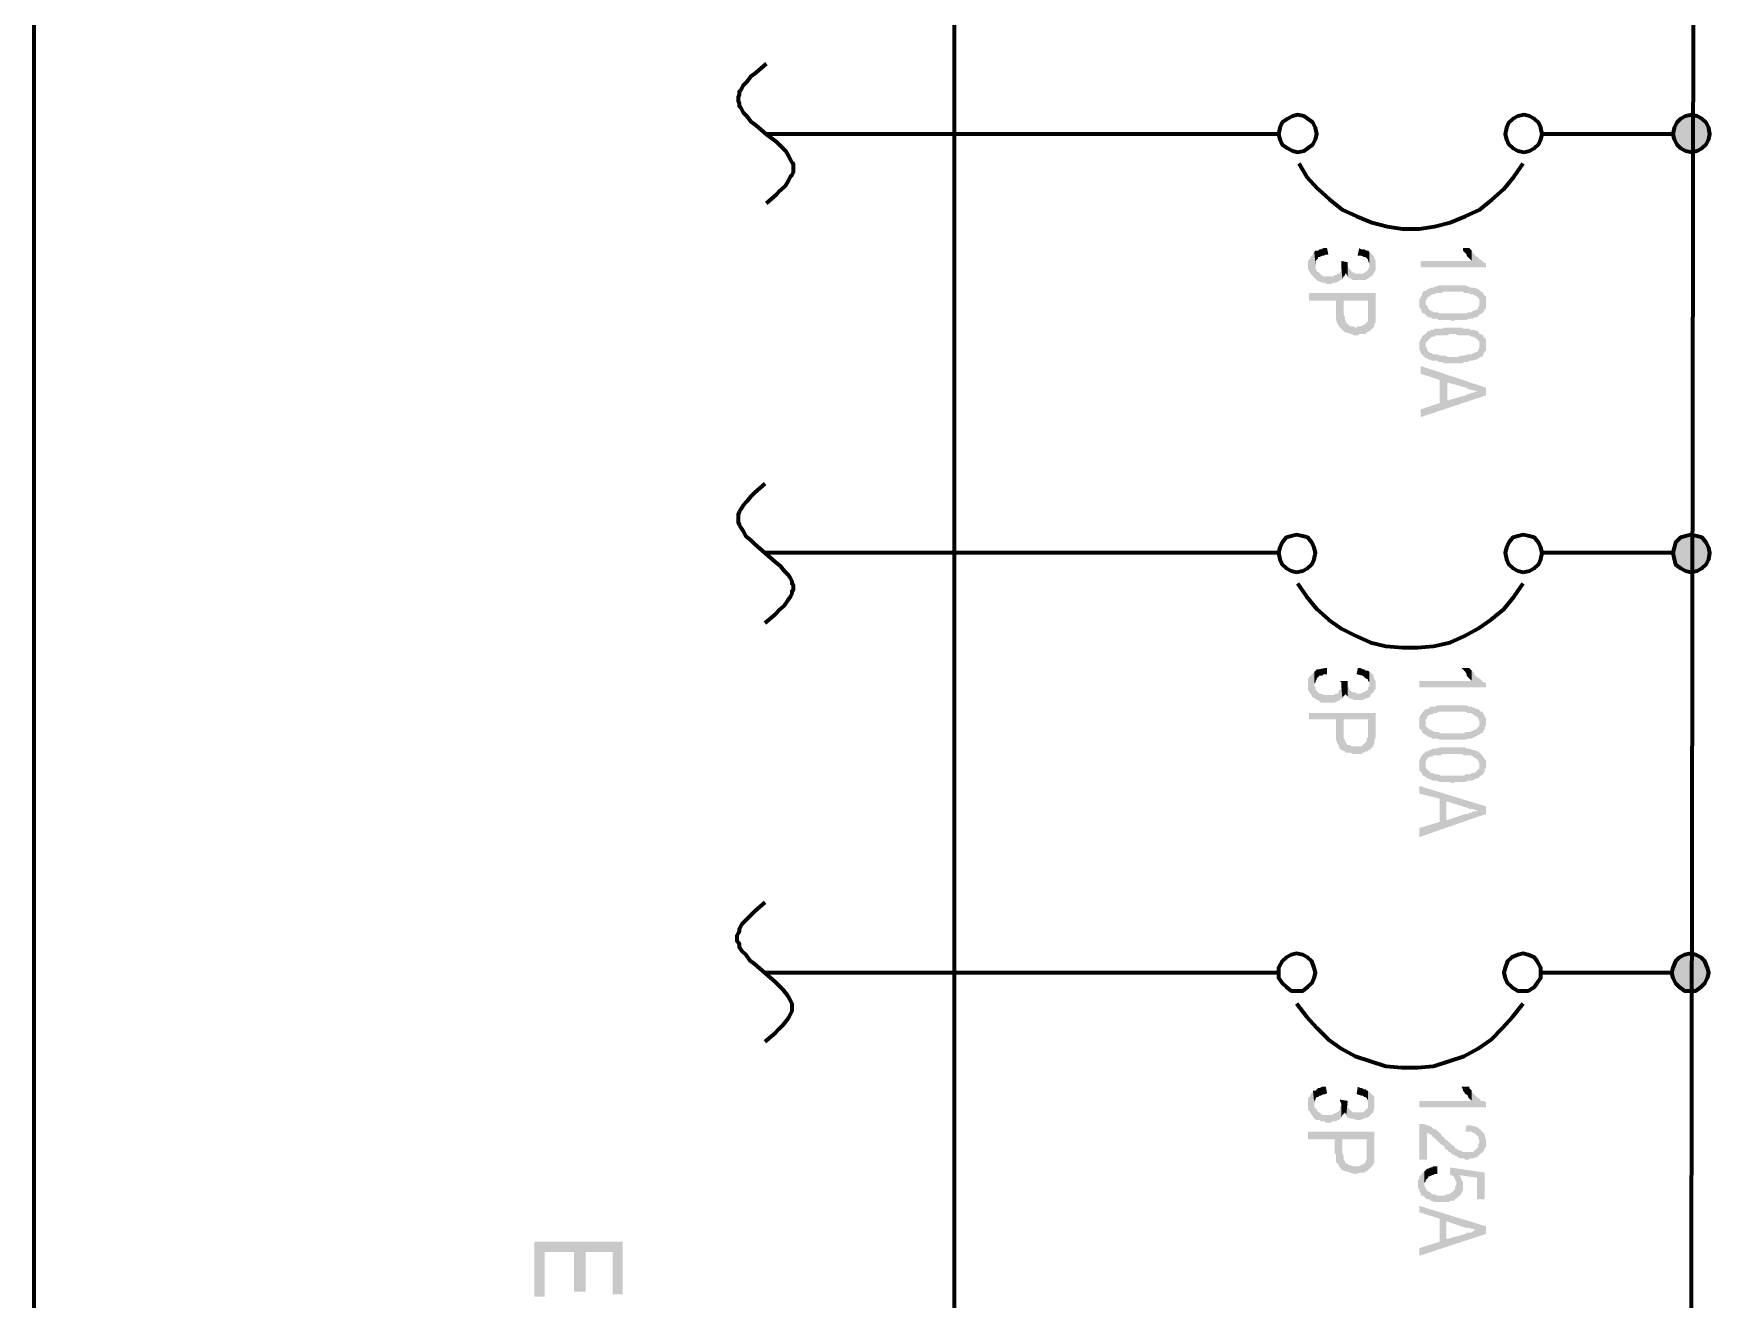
# Model space of a CAD drawing. Header units: inches. Extents: x -186 to 186, y -282 to 282.
# Drawn here: x -87.63 to -38.91, y -117.37 to -80.76 of the extents above; entities that cross this region are included whole.
import ezdxf

# ---------------------------------------------------------------- set-up
doc = ezdxf.new("R2010")
doc.units = ezdxf.units.IN
doc.header["$MEASUREMENT"] = 0
doc.layers.add('H', color=7, linetype='CONTINUOUS', lineweight=100)
doc.layers.add('P', color=250, linetype='CONTINUOUS', lineweight=100)

msp = doc.modelspace()

# ---------------------------------------------------------------- hatches: boundary and pattern name
at = {"layer": 'H', "linetype": 'Continuous'}
for points in [[(-40, -83.222), (-40.111, -83.333), (-40.111, -83.963)], [(-40, -83.222), (-40, -84.074), (-40.111, -83.963)], [(-39.852, -83.148), (-40, -83.222), (-40, -84.074)], [(-39.852, -83.148), (-39.852, -84.148), (-40, -84.074)], [(-39.667, -83.111), (-39.852, -83.148), (-39.852, -84.148)], [(-39.667, -83.111), (-39.667, -84.185), (-39.852, -84.148)], [(-39.519, -83.148), (-39.667, -83.111), (-39.667, -84.185)], [(-39.519, -83.148), (-39.519, -84.148), (-39.667, -84.185)], [(-39.37, -83.222), (-39.519, -83.148), (-39.519, -84.148)], [(-39.37, -83.222), (-39.37, -84.074), (-39.519, -84.148)], [(-39.259, -83.333), (-39.37, -83.222), (-39.37, -84.074)], [(-40.185, -83.481), (-40.185, -83.815), (-40.222, -83.667)], [(-40.111, -83.333), (-40.185, -83.481), (-40.185, -83.815)], [(-40.111, -83.333), (-40.111, -83.963), (-40.185, -83.815)], [(-39.259, -83.333), (-39.259, -83.963), (-39.37, -84.074)], [(-39.185, -83.481), (-39.259, -83.333), (-39.259, -83.963)], [(-39.185, -83.481), (-39.185, -83.815), (-39.259, -83.963)], [(-39.148, -83.667), (-39.185, -83.481), (-39.185, -83.815)], [(-49.778, -87.852), (-49.815, -87.481), (-49.815, -87.519), (-49.815, -87.556), (-49.815, -87.63), (-49.852, -87.667), (-49.889, -87.704), (-49.926, -87.704), (-49.963, -87.741), (-50, -87.741), (-50.037, -87.778), (-50.296, -87.778), (-50.333, -87.778), (-50.37, -87.741), (-50.444, -87.704), (-50.444, -87.667), (-50.481, -87.667), (-50.519, -87.63), (-50.519, -87.593), (-50.556, -87.556), (-50.556, -87.519), (-50.556, -87.444), (-50.593, -87.074), (-50.63, -87.111), (-50.63, -87.148), (-50.667, -87.185), (-50.704, -87.222), (-50.704, -87.259), (-50.741, -87.296), (-50.778, -87.333), (-50.778, -87.556), (-50.741, -87.63), (-50.704, -87.667), (-50.704, -87.704), (-50.63, -87.778), (-50.593, -87.815), (-50.556, -87.852), (-50.481, -87.926), (-50.444, -87.926), (-50.37, -87.963), (-50.333, -87.963), (-50.296, -87.963), (-50.222, -88), (-50.111, -88), (-50.037, -87.963), (-50, -87.963), (-49.963, -87.963), (-49.889, -87.926), (-49.852, -87.889), (-49.815, -87.889)], [(-50.185, -87.148), (-50.222, -86.963), (-50.296, -86.963), (-50.333, -86.963), (-50.407, -87), (-50.444, -87), (-50.481, -87.037), (-50.556, -87.037), (-50.593, -87.074), (-50.556, -87.444), (-50.556, -87.407), (-50.556, -87.333), (-50.519, -87.296), (-50.481, -87.259), (-50.481, -87.222), (-50.444, -87.222), (-50.37, -87.185), (-50.333, -87.185), (-50.259, -87.148)], [(-48.815, -87.444), (-48.815, -87.37), (-48.815, -87.333), (-48.852, -87.259), (-48.852, -87.222), (-48.889, -87.185), (-48.926, -87.148), (-48.963, -87.111), (-49, -87.074), (-49, -87.519), (-49.037, -87.556), (-49.037, -87.593), (-49.074, -87.63), (-49.111, -87.667), (-49.148, -87.667), (-49.185, -87.704), (-49.222, -87.704), (-49.333, -87.704), (-49.407, -87.704), (-49.444, -87.667), (-49.481, -87.667), (-49.519, -87.63), (-49.556, -87.593), (-49.593, -87.556), (-49.63, -87.444), (-49.63, -87.37), (-49.63, -87.778), (-49.593, -87.815), (-49.519, -87.852), (-49.481, -87.889), (-49.407, -87.889), (-49.37, -87.889), (-49.222, -87.889), (-49.185, -87.889), (-49.111, -87.889), (-49.074, -87.852), (-49.037, -87.852), (-49, -87.815), (-48.889, -87.741), (-48.889, -87.704), (-48.852, -87.667), (-48.815, -87.593), (-48.815, -87.556), (-48.815, -87.519)], [(-49, -87.074), (-49.037, -87.037), (-49.074, -87.037), (-49.148, -87), (-49.185, -87), (-49.222, -87), (-49.296, -86.963), (-49.333, -87.148), (-49.333, -87.185), (-49.259, -87.185), (-49.222, -87.185), (-49.148, -87.222), (-49.111, -87.222), (-49.074, -87.259), (-49.037, -87.296), (-49.037, -87.333), (-49, -87.407), (-49, -87.444)], [(-45.63, -87.519), (-45.63, -87.407), (-45.704, -87.37), (-45.741, -87.333), (-45.778, -87.296), (-45.815, -87.296), (-45.852, -87.222), (-45.889, -87.222), (-45.926, -87.185), (-45.963, -87.148), (-46, -87.111), (-46.037, -87.037), (-46.037, -87.333), (-47.519, -87.333), (-47.519, -87.519)], [(-46.037, -87.037), (-46.074, -87), (-46.111, -86.963), (-46.333, -86.963), (-46.296, -86.963), (-46.296, -87.037), (-46.222, -87.111), (-46.185, -87.148), (-46.185, -87.185), (-46.148, -87.222), (-46.111, -87.259), (-46.074, -87.296), (-46.037, -87.333)], [(-49.63, -87.37), (-49.815, -87.333), (-49.815, -87.37), (-49.815, -87.444), (-49.815, -87.481), (-49.778, -87.852), (-49.741, -87.778), (-49.704, -87.741), (-49.704, -87.704), (-49.667, -87.704), (-49.63, -87.778)], [(-45.815, -88.889), (-45.815, -88.519), (-45.815, -88.556), (-45.815, -88.63), (-45.852, -88.667), (-45.852, -88.704), (-45.889, -88.741), (-46, -88.778), (-46.037, -88.815), (-46.111, -88.815), (-46.148, -88.815), (-46.185, -88.852), (-46.259, -88.852), (-46.37, -88.852), (-46.444, -88.852), (-46.741, -88.852), (-46.815, -88.852), (-46.926, -88.852), (-46.963, -88.852), (-47.037, -88.815), (-47.074, -88.815), (-47.111, -88.815), (-47.148, -88.815), (-47.185, -88.778), (-47.222, -88.778), (-47.296, -88.704), (-47.333, -88.63), (-47.37, -88.593), (-47.37, -88.556), (-47.37, -88.185), (-47.444, -88.222), (-47.481, -88.296), (-47.481, -88.333), (-47.519, -88.37), (-47.519, -88.407), (-47.556, -88.444), (-47.556, -88.63), (-47.556, -88.667), (-47.519, -88.704), (-47.481, -88.815), (-47.444, -88.852), (-47.407, -88.852), (-47.37, -88.889), (-47.333, -88.926), (-47.296, -88.963), (-47.222, -88.963), (-47.185, -89), (-47.148, -89), (-47.111, -89), (-47.037, -89), (-47, -89.037), (-46.963, -89.037), (-46.889, -89.037), (-46.852, -89.037), (-46.667, -89.037), (-46.593, -89.074), (-46.556, -89.074), (-46.519, -89.037), (-46.333, -89.037), (-46.259, -89.037), (-46.185, -89.037), (-46.111, -89), (-46.037, -89), (-46, -89), (-45.963, -88.963), (-45.926, -88.963), (-45.889, -88.963), (-45.852, -88.926)], [(-45.63, -88.556), (-45.63, -88.481), (-45.63, -88.444), (-45.63, -88.37), (-45.667, -88.333), (-45.704, -88.296), (-45.704, -88.259), (-45.815, -88.185), (-45.852, -88.148), (-45.963, -88.111), (-46.037, -88.111), (-46.074, -88.111), (-46.111, -88.074), (-46.148, -88.074), (-46.222, -88.037), (-46.296, -88.037), (-46.333, -88.037), (-46.852, -88.037), (-46.889, -88.037), (-46.963, -88.037), (-47.074, -88.074), (-47.111, -88.074), (-47.148, -88.111), (-47.185, -88.111), (-47.222, -88.111), (-47.296, -88.148), (-47.333, -88.148), (-47.333, -88.185), (-47.37, -88.185), (-47.37, -88.556), (-47.37, -88.519), (-47.37, -88.481), (-47.296, -88.37), (-47.259, -88.37), (-47.222, -88.333), (-47.185, -88.296), (-47.148, -88.296), (-47.111, -88.296), (-47.074, -88.259), (-47.037, -88.259), (-46.963, -88.259), (-46.926, -88.259), (-46.852, -88.222), (-46.741, -88.222), (-46.667, -88.222), (-46.519, -88.222), (-46.444, -88.222), (-46.296, -88.222), (-46.259, -88.259), (-46.185, -88.259), (-46.148, -88.259), (-46.111, -88.259), (-46.074, -88.296), (-46.037, -88.296), (-46, -88.296), (-45.963, -88.333), (-45.926, -88.333), (-45.889, -88.37), (-45.852, -88.407), (-45.815, -88.444), (-45.815, -88.481), (-45.815, -88.889), (-45.741, -88.852), (-45.704, -88.815), (-45.667, -88.741), (-45.63, -88.704), (-45.63, -88.667), (-45.63, -88.593)], [(-48.815, -88.852), (-48.815, -88.259), (-50.741, -88.259), (-50.741, -88.481), (-49.963, -88.481), (-49.963, -88.852), (-49.963, -88.926), (-49.963, -89.037), (-49.926, -89.148), (-49.889, -89.185), (-49.889, -89.222), (-49.852, -89.259), (-49.815, -89.296), (-49.778, -89.333), (-49.741, -89.37), (-49.741, -88.481), (-49.037, -88.481), (-49.037, -89.37), (-49, -89.37), (-48.963, -89.333), (-48.926, -89.296), (-48.889, -89.259), (-48.852, -89.222), (-48.852, -89.148), (-48.815, -89.111), (-48.815, -89.037), (-48.815, -89), (-48.815, -88.926)], [(-49.037, -89.37), (-49.037, -88.852), (-49.037, -88.963), (-49.037, -89), (-49.037, -89.074), (-49.074, -89.111), (-49.111, -89.148), (-49.148, -89.185), (-49.185, -89.185), (-49.222, -89.222), (-49.259, -89.222), (-49.333, -89.222), (-49.37, -89.259), (-49.407, -89.259), (-49.481, -89.222), (-49.519, -89.222), (-49.556, -89.222), (-49.63, -89.148), (-49.667, -89.148), (-49.667, -89.111), (-49.704, -89.037), (-49.704, -89), (-49.704, -88.963), (-49.741, -88.889), (-49.741, -88.481), (-49.741, -89.37), (-49.667, -89.407), (-49.63, -89.407), (-49.444, -89.481), (-49.333, -89.481), (-49.296, -89.444), (-49.222, -89.444), (-49.111, -89.444), (-49.074, -89.407)], [(-45.815, -90.111), (-45.815, -89.778), (-45.815, -89.815), (-45.815, -89.852), (-45.852, -89.889), (-45.852, -89.926), (-45.889, -89.963), (-46, -90), (-46.037, -90.037), (-46.111, -90.037), (-46.148, -90.037), (-46.259, -90.074), (-46.37, -90.074), (-46.444, -90.111), (-46.741, -90.111), (-46.815, -90.074), (-46.926, -90.074), (-47.037, -90.037), (-47.074, -90.037), (-47.111, -90.037), (-47.148, -90.037), (-47.185, -90), (-47.222, -90), (-47.296, -89.963), (-47.333, -89.889), (-47.333, -89.852), (-47.37, -89.815), (-47.37, -89.778), (-47.37, -89.444), (-47.444, -89.481), (-47.481, -89.519), (-47.481, -89.556), (-47.519, -89.593), (-47.519, -89.63), (-47.556, -89.667), (-47.556, -89.852), (-47.556, -89.889), (-47.519, -89.963), (-47.519, -90), (-47.481, -90.037), (-47.444, -90.074), (-47.407, -90.111), (-47.37, -90.148), (-47.333, -90.148), (-47.296, -90.185), (-47.222, -90.185), (-47.185, -90.222), (-47.148, -90.222), (-47.111, -90.222), (-47.037, -90.222), (-47, -90.259), (-46.963, -90.259), (-46.889, -90.259), (-46.852, -90.296), (-46.667, -90.296), (-46.593, -90.296), (-46.556, -90.296), (-46.519, -90.296), (-46.333, -90.296), (-46.259, -90.259), (-46.185, -90.259), (-46.148, -90.259), (-46.111, -90.222), (-46.037, -90.222), (-46, -90.222), (-45.963, -90.185), (-45.926, -90.185), (-45.889, -90.185), (-45.852, -90.148), (-45.815, -90.148)], [(-45.63, -89.778), (-45.63, -89.704), (-45.63, -89.667), (-45.63, -89.593), (-45.667, -89.556), (-45.704, -89.519), (-45.704, -89.481), (-45.815, -89.444), (-45.852, -89.37), (-45.963, -89.333), (-46.037, -89.333), (-46.074, -89.333), (-46.111, -89.296), (-46.148, -89.296), (-46.222, -89.296), (-46.296, -89.296), (-46.333, -89.259), (-46.852, -89.259), (-46.889, -89.296), (-46.963, -89.296), (-47, -89.296), (-47.074, -89.296), (-47.111, -89.296), (-47.148, -89.333), (-47.185, -89.333), (-47.222, -89.333), (-47.296, -89.37), (-47.333, -89.37), (-47.333, -89.407), (-47.37, -89.444), (-47.37, -89.778), (-47.37, -89.741), (-47.37, -89.704), (-47.333, -89.667), (-47.296, -89.63), (-47.259, -89.593), (-47.222, -89.556), (-47.185, -89.519), (-47.148, -89.519), (-47.111, -89.519), (-47.074, -89.481), (-47.037, -89.481), (-46.963, -89.481), (-46.926, -89.481), (-46.852, -89.481), (-46.741, -89.481), (-46.667, -89.444), (-46.519, -89.444), (-46.444, -89.481), (-46.296, -89.481), (-46.259, -89.481), (-46.185, -89.481), (-46.148, -89.481), (-46.111, -89.481), (-46.074, -89.519), (-46.037, -89.519), (-46, -89.519), (-45.963, -89.556), (-45.926, -89.556), (-45.889, -89.593), (-45.852, -89.63), (-45.815, -89.667), (-45.815, -89.704), (-45.815, -90.111), (-45.741, -90.111), (-45.704, -90.037), (-45.667, -89.963), (-45.63, -89.926), (-45.63, -89.889), (-45.63, -89.815)], [(-45.63, -91.222), (-45.63, -91), (-47.519, -90.37), (-47.519, -90.593), (-46.963, -90.778), (-46.963, -91.444), (-46.741, -90.852), (-46.185, -91), (-46.148, -91.037), (-45.852, -91.111), (-45.815, -91.111)], [(-45.63, -91.222), (-45.815, -91.111), (-45.852, -91.111), (-45.889, -91.111), (-45.926, -91.111), (-46, -91.148), (-46.037, -91.148), (-46.111, -91.185), (-46.148, -91.185), (-46.222, -91.222), (-46.741, -91.37), (-46.741, -90.852), (-46.963, -91.444), (-47.519, -91.63), (-47.519, -91.852)], [(-40.148, -95.481), (-40.185, -95.63), (-40.185, -95.963)], [(-40.148, -95.481), (-40.148, -96.111), (-40.185, -95.963)], [(-40, -95.333), (-40.148, -95.481), (-40.148, -96.111)], [(-40, -95.333), (-40, -96.222), (-40.148, -96.111)], [(-39.852, -95.296), (-40, -95.333), (-40, -96.222)], [(-39.852, -95.296), (-39.852, -96.296), (-40, -96.222)], [(-39.704, -95.259), (-39.852, -95.296), (-39.852, -96.296)], [(-39.704, -95.259), (-39.704, -96.333), (-39.852, -96.296)], [(-39.519, -95.296), (-39.704, -95.259), (-39.704, -96.333)], [(-39.519, -95.296), (-39.519, -96.296), (-39.704, -96.333)], [(-39.37, -95.333), (-39.519, -95.296), (-39.519, -96.296)], [(-39.37, -95.333), (-39.37, -96.222), (-39.519, -96.296)], [(-39.259, -95.481), (-39.37, -95.333), (-39.37, -96.222)], [(-39.259, -95.481), (-39.259, -96.111), (-39.37, -96.222)], [(-39.185, -95.63), (-39.259, -95.481), (-39.259, -96.111)], [(-40.185, -95.63), (-40.185, -95.963), (-40.222, -95.778)], [(-39.185, -95.63), (-39.185, -95.963), (-39.259, -96.111)], [(-39.148, -95.778), (-39.185, -95.63), (-39.185, -95.963)], [(-49.778, -100), (-49.815, -99.593), (-49.815, -99.63), (-49.815, -99.704), (-49.852, -99.741), (-49.889, -99.778), (-49.889, -99.815), (-49.926, -99.852), (-49.963, -99.852), (-50.037, -99.889), (-50.074, -99.889), (-50.296, -99.889), (-50.333, -99.889), (-50.37, -99.852), (-50.444, -99.852), (-50.481, -99.815), (-50.519, -99.778), (-50.556, -99.741), (-50.556, -99.667), (-50.593, -99.63), (-50.593, -99.593), (-50.593, -99.222), (-50.63, -99.259), (-50.667, -99.296), (-50.741, -99.37), (-50.778, -99.444), (-50.778, -99.481), (-50.778, -99.704), (-50.778, -99.741), (-50.741, -99.778), (-50.704, -99.852), (-50.667, -99.889), (-50.667, -99.926), (-50.63, -99.963), (-50.556, -100), (-50.519, -100.037), (-50.481, -100.037), (-50.444, -100.074), (-50.407, -100.111), (-50.333, -100.111), (-50.296, -100.111), (-50.222, -100.111), (-50.111, -100.111), (-50, -100.111), (-49.926, -100.074), (-49.852, -100.037), (-49.815, -100)], [(-50.222, -99.296), (-50.222, -99.111), (-50.296, -99.111), (-50.481, -99.148), (-50.519, -99.148), (-50.556, -99.185), (-50.593, -99.222), (-50.593, -99.593), (-50.593, -99.556), (-50.556, -99.519), (-50.556, -99.481), (-50.519, -99.444), (-50.519, -99.407), (-50.481, -99.37), (-50.444, -99.333), (-50.37, -99.333), (-50.333, -99.296), (-50.296, -99.296)], [(-48.815, -99.593), (-48.815, -99.481), (-48.852, -99.444), (-48.852, -99.407), (-48.889, -99.37), (-48.889, -99.296), (-48.963, -99.259), (-48.963, -99.222), (-49, -99.222), (-49, -99.63), (-49.037, -99.667), (-49.037, -99.741), (-49.111, -99.778), (-49.148, -99.815), (-49.185, -99.815), (-49.259, -99.852), (-49.37, -99.852), (-49.407, -99.815), (-49.481, -99.815), (-49.519, -99.778), (-49.556, -99.778), (-49.593, -99.667), (-49.63, -99.63), (-49.63, -99.556), (-49.63, -99.519), (-49.63, -99.926), (-49.593, -99.963), (-49.556, -100), (-49.519, -100), (-49.481, -100), (-49.444, -100.037), (-49.37, -100.037), (-49.222, -100.037), (-49.185, -100.037), (-49.148, -100), (-49.111, -100), (-49.037, -99.963), (-49, -99.963), (-48.963, -99.889), (-48.926, -99.852), (-48.889, -99.815), (-48.852, -99.778), (-48.852, -99.741), (-48.815, -99.704), (-48.815, -99.63)], [(-49, -99.222), (-49.037, -99.185), (-49.111, -99.185), (-49.148, -99.148), (-49.185, -99.148), (-49.259, -99.111), (-49.333, -99.111), (-49.37, -99.296), (-49.333, -99.296), (-49.185, -99.333), (-49.148, -99.37), (-49.111, -99.407), (-49.037, -99.444), (-49.037, -99.481), (-49, -99.519), (-49, -99.593)], [(-45.63, -99.667), (-45.63, -99.556), (-45.667, -99.519), (-45.704, -99.519), (-45.741, -99.481), (-45.778, -99.444), (-45.815, -99.407), (-45.889, -99.37), (-45.963, -99.296), (-45.963, -99.259), (-46, -99.222), (-46.037, -99.185), (-46.037, -99.481), (-47.556, -99.481), (-47.556, -99.667)], [(-46.037, -99.185), (-46.074, -99.148), (-46.111, -99.111), (-46.333, -99.111), (-46.296, -99.148), (-46.259, -99.185), (-46.222, -99.222), (-46.185, -99.296), (-46.185, -99.333), (-46.148, -99.37), (-46.111, -99.407), (-46.074, -99.444), (-46.037, -99.481)], [(-49.63, -99.481), (-49.852, -99.481), (-49.815, -99.519), (-49.815, -99.556), (-49.815, -99.593), (-49.778, -100), (-49.778, -99.963), (-49.741, -99.926), (-49.704, -99.889), (-49.704, -99.815), (-49.704, -99.852), (-49.667, -99.889), (-49.63, -99.926), (-49.63, -99.519)], [(-45.815, -101.037), (-45.815, -100.667), (-45.815, -100.704), (-45.815, -100.778), (-45.852, -100.815), (-45.889, -100.852), (-45.926, -100.889), (-45.963, -100.889), (-46, -100.926), (-46.037, -100.926), (-46.074, -100.963), (-46.111, -100.963), (-46.148, -100.963), (-46.222, -100.963), (-46.259, -101), (-46.37, -101), (-46.444, -101), (-46.741, -101), (-46.815, -101), (-46.926, -101), (-47, -100.963), (-47.037, -100.963), (-47.074, -100.963), (-47.111, -100.963), (-47.148, -100.926), (-47.185, -100.926), (-47.222, -100.889), (-47.259, -100.889), (-47.296, -100.852), (-47.333, -100.815), (-47.37, -100.778), (-47.37, -100.741), (-47.37, -100.667), (-47.407, -100.333), (-47.444, -100.37), (-47.481, -100.407), (-47.519, -100.481), (-47.556, -100.519), (-47.556, -100.593), (-47.556, -100.778), (-47.556, -100.815), (-47.556, -100.852), (-47.519, -100.889), (-47.481, -100.926), (-47.481, -100.963), (-47.444, -101), (-47.37, -101.037), (-47.333, -101.074), (-47.259, -101.111), (-47.222, -101.111), (-47.185, -101.148), (-47.111, -101.148), (-47.074, -101.148), (-47.037, -101.148), (-46.963, -101.185), (-46.889, -101.185), (-46.852, -101.185), (-46.667, -101.185), (-46.593, -101.185), (-46.519, -101.185), (-46.333, -101.185), (-46.259, -101.185), (-46.222, -101.185), (-46.148, -101.148), (-46.111, -101.148), (-46.037, -101.148), (-45.889, -101.074), (-45.852, -101.037)], [(-45.63, -100.667), (-45.63, -100.593), (-45.63, -100.556), (-45.667, -100.519), (-45.667, -100.481), (-45.741, -100.37), (-45.778, -100.37), (-45.815, -100.333), (-45.852, -100.296), (-45.889, -100.296), (-45.963, -100.259), (-46, -100.259), (-46.037, -100.222), (-46.074, -100.222), (-46.148, -100.222), (-46.185, -100.185), (-46.222, -100.185), (-46.296, -100.185), (-46.333, -100.185), (-46.852, -100.185), (-46.926, -100.185), (-46.963, -100.185), (-47.037, -100.185), (-47.074, -100.222), (-47.148, -100.222), (-47.185, -100.222), (-47.222, -100.222), (-47.259, -100.259), (-47.296, -100.296), (-47.333, -100.296), (-47.37, -100.296), (-47.407, -100.333), (-47.37, -100.667), (-47.37, -100.593), (-47.333, -100.556), (-47.333, -100.519), (-47.296, -100.481), (-47.222, -100.444), (-47.185, -100.444), (-47.148, -100.444), (-47.148, -100.407), (-47.074, -100.407), (-47.037, -100.407), (-47, -100.37), (-46.926, -100.37), (-46.889, -100.37), (-46.741, -100.37), (-46.667, -100.37), (-46.519, -100.37), (-46.444, -100.37), (-46.333, -100.37), (-46.259, -100.37), (-46.222, -100.37), (-46.148, -100.407), (-46.111, -100.407), (-46.074, -100.407), (-46, -100.444), (-45.963, -100.481), (-45.889, -100.519), (-45.852, -100.556), (-45.852, -100.593), (-45.815, -100.63), (-45.815, -101.037), (-45.778, -101), (-45.704, -100.963), (-45.704, -100.926), (-45.667, -100.889), (-45.667, -100.815), (-45.63, -100.778), (-45.63, -100.741)], [(-48.815, -101), (-48.815, -100.407), (-50.741, -100.407), (-50.741, -100.593), (-49.963, -100.593), (-49.963, -101), (-49.963, -101.037), (-49.963, -101.185), (-49.926, -101.296), (-49.889, -101.333), (-49.889, -101.37), (-49.852, -101.444), (-49.815, -101.481), (-49.778, -101.481), (-49.741, -101.519), (-49.741, -100.593), (-49.037, -100.593), (-49.037, -101.519), (-49.037, -101.481), (-49, -101.481), (-48.889, -101.37), (-48.889, -101.333), (-48.852, -101.296), (-48.852, -101.259), (-48.852, -101.222), (-48.852, -101.185), (-48.815, -101.111), (-48.815, -101.037)], [(-49.037, -101.519), (-49.037, -101), (-49.037, -101.111), (-49.074, -101.148), (-49.074, -101.185), (-49.074, -101.222), (-49.111, -101.259), (-49.148, -101.296), (-49.185, -101.333), (-49.222, -101.37), (-49.296, -101.37), (-49.333, -101.37), (-49.37, -101.37), (-49.407, -101.37), (-49.481, -101.37), (-49.519, -101.37), (-49.556, -101.333), (-49.63, -101.333), (-49.667, -101.296), (-49.667, -101.259), (-49.704, -101.222), (-49.704, -101.185), (-49.741, -101.148), (-49.741, -101.074), (-49.741, -101), (-49.741, -100.593), (-49.741, -101.519), (-49.704, -101.519), (-49.667, -101.556), (-49.593, -101.556), (-49.556, -101.556), (-49.481, -101.593), (-49.444, -101.593), (-49.333, -101.593), (-49.296, -101.593), (-49.222, -101.593), (-49.185, -101.556), (-49.148, -101.556), (-49.111, -101.519)], [(-45.815, -102.259), (-45.815, -101.889), (-45.815, -101.926), (-45.815, -102), (-45.852, -102.037), (-45.889, -102.074), (-45.926, -102.111), (-45.963, -102.148), (-46, -102.148), (-46.037, -102.148), (-46.074, -102.185), (-46.111, -102.185), (-46.148, -102.185), (-46.222, -102.185), (-46.259, -102.222), (-46.37, -102.222), (-46.444, -102.222), (-46.741, -102.222), (-46.815, -102.222), (-46.926, -102.222), (-47, -102.185), (-47.037, -102.185), (-47.074, -102.185), (-47.111, -102.185), (-47.148, -102.148), (-47.185, -102.148), (-47.222, -102.148), (-47.259, -102.111), (-47.296, -102.074), (-47.37, -102), (-47.37, -101.963), (-47.37, -101.889), (-47.407, -101.556), (-47.444, -101.593), (-47.481, -101.63), (-47.519, -101.704), (-47.556, -101.778), (-47.556, -101.815), (-47.556, -102), (-47.556, -102.037), (-47.556, -102.074), (-47.519, -102.111), (-47.481, -102.148), (-47.481, -102.185), (-47.444, -102.222), (-47.37, -102.259), (-47.333, -102.296), (-47.296, -102.296), (-47.259, -102.333), (-47.222, -102.333), (-47.185, -102.37), (-47.111, -102.37), (-47.074, -102.37), (-47.037, -102.37), (-46.963, -102.407), (-46.889, -102.407), (-46.852, -102.407), (-46.667, -102.407), (-46.593, -102.444), (-46.519, -102.407), (-46.333, -102.407), (-46.259, -102.407), (-46.222, -102.407), (-46.148, -102.37), (-46.037, -102.37), (-45.889, -102.296), (-45.852, -102.296)], [(-45.63, -101.889), (-45.63, -101.815), (-45.63, -101.778), (-45.667, -101.741), (-45.741, -101.63), (-45.778, -101.593), (-45.815, -101.556), (-45.852, -101.519), (-45.889, -101.519), (-45.963, -101.481), (-46, -101.481), (-46.037, -101.481), (-46.074, -101.444), (-46.148, -101.444), (-46.185, -101.444), (-46.222, -101.407), (-46.296, -101.407), (-46.333, -101.407), (-46.852, -101.407), (-46.926, -101.407), (-46.963, -101.407), (-47.074, -101.444), (-47.148, -101.444), (-47.185, -101.444), (-47.222, -101.481), (-47.259, -101.481), (-47.296, -101.519), (-47.333, -101.519), (-47.37, -101.519), (-47.407, -101.556), (-47.37, -101.889), (-47.37, -101.815), (-47.333, -101.741), (-47.296, -101.704), (-47.222, -101.667), (-47.185, -101.667), (-47.148, -101.667), (-47.148, -101.63), (-47.074, -101.63), (-47.037, -101.63), (-47, -101.63), (-46.926, -101.63), (-46.889, -101.593), (-46.741, -101.593), (-46.667, -101.593), (-46.519, -101.593), (-46.444, -101.593), (-46.333, -101.593), (-46.259, -101.63), (-46.222, -101.63), (-46.148, -101.63), (-46.111, -101.63), (-46.074, -101.63), (-46, -101.667), (-45.963, -101.704), (-45.889, -101.741), (-45.852, -101.778), (-45.852, -101.815), (-45.815, -101.852), (-45.815, -102.259), (-45.778, -102.222), (-45.704, -102.185), (-45.704, -102.148), (-45.667, -102.111), (-45.667, -102.037), (-45.63, -102), (-45.63, -101.963)], [(-45.63, -103.333), (-45.63, -103.111), (-47.556, -102.519), (-47.556, -102.741), (-46.963, -102.889), (-46.963, -103.556), (-46.778, -102.963), (-46.185, -103.148), (-46.148, -103.148), (-46.111, -103.185), (-46.037, -103.185), (-46, -103.185), (-45.926, -103.222), (-45.889, -103.222), (-45.815, -103.222)], [(-45.63, -103.333), (-45.815, -103.222), (-45.852, -103.222), (-45.889, -103.259), (-45.963, -103.259), (-46, -103.259), (-46.037, -103.296), (-46.111, -103.296), (-46.148, -103.333), (-46.222, -103.333), (-46.778, -103.519), (-46.778, -102.963), (-46.963, -103.556), (-47.556, -103.741), (-47.556, -104)], [(-40.148, -107.593), (-40.222, -107.778), (-40.222, -108.074)], [(-40.148, -107.593), (-40.148, -108.222), (-40.222, -108.074)], [(-40.037, -107.481), (-40.148, -107.593), (-40.148, -108.222)], [(-40.037, -107.481), (-40.037, -108.333), (-40.148, -108.222)], [(-39.889, -107.407), (-40.037, -107.481), (-40.037, -108.333)], [(-39.889, -107.407), (-39.889, -108.444), (-40.037, -108.333)], [(-39.704, -107.37), (-39.889, -107.407), (-39.889, -108.444)], [(-39.704, -107.37), (-39.704, -108.444), (-39.889, -108.444)], [(-39.556, -107.407), (-39.704, -107.37), (-39.704, -108.444)], [(-39.556, -107.407), (-39.556, -108.444), (-39.704, -108.444)], [(-39.407, -107.481), (-39.556, -107.407), (-39.556, -108.444)], [(-39.407, -107.481), (-39.407, -108.333), (-39.556, -108.444)], [(-39.296, -107.593), (-39.407, -107.481), (-39.407, -108.333)], [(-39.296, -107.593), (-39.296, -108.222), (-39.407, -108.333)], [(-39.222, -107.778), (-39.296, -107.593), (-39.296, -108.222)], [(-40.222, -107.778), (-40.222, -108.074), (-40.259, -107.926)], [(-39.222, -107.778), (-39.222, -108.074), (-39.296, -108.222)], [(-39.185, -107.926), (-39.222, -107.778), (-39.222, -108.074)], [(-49.815, -112.111), (-49.815, -111.741), (-49.815, -111.778), (-49.852, -111.815), (-49.852, -111.889), (-49.889, -111.926), (-49.926, -111.963), (-49.963, -111.963), (-50, -112), (-50.037, -112), (-50.074, -112.037), (-50.296, -112.037), (-50.37, -112.037), (-50.407, -112), (-50.444, -111.963), (-50.481, -111.963), (-50.519, -111.889), (-50.556, -111.852), (-50.593, -111.815), (-50.593, -111.778), (-50.593, -111.704), (-50.63, -111.333), (-50.63, -111.37), (-50.704, -111.444), (-50.704, -111.481), (-50.741, -111.519), (-50.778, -111.556), (-50.778, -111.63), (-50.778, -111.815), (-50.778, -111.889), (-50.741, -111.926), (-50.704, -111.963), (-50.667, -112.037), (-50.593, -112.148), (-50.519, -112.185), (-50.444, -112.185), (-50.407, -112.222), (-50.37, -112.222), (-50.296, -112.222), (-50.259, -112.259), (-50.111, -112.259), (-50.074, -112.222), (-50, -112.222), (-49.963, -112.222), (-49.926, -112.185), (-49.889, -112.185), (-49.852, -112.148)], [(-50.222, -111.407), (-50.259, -111.222), (-50.333, -111.222), (-50.37, -111.222), (-50.444, -111.259), (-50.481, -111.259), (-50.519, -111.296), (-50.556, -111.333), (-50.63, -111.333), (-50.593, -111.704), (-50.593, -111.667), (-50.593, -111.63), (-50.556, -111.593), (-50.556, -111.556), (-50.519, -111.519), (-50.481, -111.519), (-50.444, -111.481), (-50.407, -111.481), (-50.333, -111.444), (-50.296, -111.444)], [(-48.852, -111.704), (-48.852, -111.63), (-48.852, -111.593), (-48.852, -111.519), (-48.889, -111.481), (-48.926, -111.444), (-49, -111.37), (-49.037, -111.333), (-49.037, -111.778), (-49.037, -111.815), (-49.074, -111.852), (-49.111, -111.889), (-49.148, -111.926), (-49.185, -111.963), (-49.222, -111.963), (-49.259, -111.963), (-49.37, -111.963), (-49.444, -111.963), (-49.481, -111.963), (-49.556, -111.889), (-49.593, -111.852), (-49.63, -111.815), (-49.63, -111.778), (-49.63, -111.704), (-49.63, -111.667), (-49.667, -112.037), (-49.63, -112.111), (-49.519, -112.148), (-49.481, -112.148), (-49.444, -112.148), (-49.37, -112.185), (-49.259, -112.185), (-49.185, -112.148), (-49.148, -112.148), (-49.111, -112.111), (-49.037, -112.111), (-49, -112.074), (-48.926, -112), (-48.889, -111.963), (-48.889, -111.926), (-48.852, -111.852), (-48.852, -111.815), (-48.852, -111.778)], [(-49.037, -111.333), (-49.074, -111.333), (-49.111, -111.296), (-49.148, -111.296), (-49.222, -111.259), (-49.259, -111.259), (-49.333, -111.222), (-49.37, -111.444), (-49.333, -111.444), (-49.222, -111.481), (-49.185, -111.481), (-49.148, -111.519), (-49.111, -111.519), (-49.074, -111.556), (-49.037, -111.63), (-49.037, -111.667), (-49.037, -111.704)], [(-45.63, -111.815), (-45.63, -111.667), (-45.704, -111.63), (-45.778, -111.63), (-45.815, -111.556), (-45.852, -111.556), (-45.889, -111.519), (-45.926, -111.481), (-45.963, -111.444), (-46, -111.407), (-46.037, -111.37), (-46.037, -111.333), (-46.037, -111.63), (-47.556, -111.63), (-47.556, -111.815)], [(-46.037, -111.333), (-46.111, -111.259), (-46.111, -111.222), (-46.333, -111.222), (-46.296, -111.296), (-46.296, -111.333), (-46.259, -111.37), (-46.222, -111.444), (-46.185, -111.444), (-46.148, -111.481), (-46.148, -111.519), (-46.037, -111.63)], [(-49.63, -111.63), (-49.852, -111.593), (-49.852, -111.63), (-49.815, -111.704), (-49.815, -111.741), (-49.815, -112.111), (-49.778, -112.037), (-49.741, -112), (-49.704, -111.963), (-49.667, -112.037), (-49.63, -111.667)], [(-48.852, -113.111), (-48.852, -112.519), (-50.778, -112.519), (-50.778, -112.741), (-50, -112.741), (-50, -113.148), (-49.963, -113.185), (-49.963, -113.296), (-49.963, -113.407), (-49.926, -113.444), (-49.889, -113.481), (-49.889, -113.519), (-49.852, -113.556), (-49.815, -113.593), (-49.815, -113.63), (-49.778, -113.63), (-49.778, -112.741), (-49.074, -112.741), (-49.074, -113.667), (-49.037, -113.63), (-49, -113.593), (-48.963, -113.556), (-48.926, -113.519), (-48.889, -113.481), (-48.889, -113.444), (-48.852, -113.407), (-48.852, -113.37), (-48.852, -113.296), (-48.852, -113.259), (-48.852, -113.185)], [(-45.815, -113.185), (-45.815, -112.815), (-45.815, -112.852), (-45.852, -112.889), (-45.852, -112.963), (-45.889, -113), (-45.926, -113.037), (-46, -113.111), (-46.111, -113.111), (-46.185, -113.111), (-46.222, -113.111), (-46.296, -113.111), (-46.333, -113.074), (-46.37, -113.074), (-46.444, -113.037), (-46.481, -113), (-46.519, -113), (-46.519, -112.963), (-46.63, -112.889), (-46.667, -112.852), (-46.704, -112.815), (-46.741, -112.778), (-46.815, -112.741), (-46.852, -112.667), (-46.889, -112.667), (-46.926, -112.593), (-46.963, -112.556), (-47, -112.519), (-47.037, -112.481), (-47.111, -112.444), (-47.148, -112.444), (-47.185, -112.407), (-47.222, -112.37), (-47.259, -112.37), (-47.296, -112.333), (-47.37, -112.333), (-47.407, -112.296), (-47.481, -112.296), (-47.556, -112.296), (-47.556, -113.333), (-47.333, -113.333), (-47.333, -112.556), (-47.259, -112.593), (-47.185, -112.63), (-47.185, -112.667), (-47.148, -112.667), (-47.111, -112.704), (-46.963, -112.852), (-46.926, -112.889), (-46.852, -112.926), (-46.815, -113), (-46.778, -113.037), (-46.741, -113.037), (-46.704, -113.111), (-46.667, -113.111), (-46.63, -113.148), (-46.593, -113.185), (-46.556, -113.185), (-46.519, -113.222), (-46.481, -113.222), (-46.444, -113.259), (-46.37, -113.296), (-46.333, -113.296), (-46.259, -113.296), (-46.222, -113.333), (-46.148, -113.333), (-46.074, -113.296), (-46.037, -113.296), (-46, -113.296), (-45.926, -113.259), (-45.889, -113.259), (-45.852, -113.222)], [(-45.63, -112.815), (-45.63, -112.741), (-45.667, -112.63), (-45.667, -112.593), (-45.704, -112.556), (-45.741, -112.519), (-45.778, -112.481), (-45.815, -112.444), (-45.852, -112.407), (-45.926, -112.37), (-45.963, -112.37), (-46.074, -112.333), (-46.111, -112.333), (-46.185, -112.333), (-46.222, -112.519), (-46.111, -112.519), (-46.037, -112.519), (-46, -112.556), (-45.963, -112.556), (-45.926, -112.593), (-45.889, -112.63), (-45.852, -112.667), (-45.852, -112.704), (-45.815, -112.778), (-45.815, -112.815), (-45.815, -113.185), (-45.778, -113.148), (-45.704, -113.111), (-45.704, -113.074), (-45.667, -113.037), (-45.667, -113), (-45.63, -112.963), (-45.63, -112.889)], [(-49.074, -113.667), (-49.074, -113.148), (-49.074, -113.222), (-49.074, -113.296), (-49.074, -113.333), (-49.111, -113.37), (-49.111, -113.407), (-49.148, -113.444), (-49.222, -113.481), (-49.296, -113.519), (-49.333, -113.519), (-49.407, -113.519), (-49.444, -113.519), (-49.481, -113.519), (-49.556, -113.481), (-49.593, -113.481), (-49.63, -113.444), (-49.667, -113.444), (-49.704, -113.407), (-49.704, -113.37), (-49.741, -113.333), (-49.741, -113.259), (-49.741, -113.222), (-49.778, -113.148), (-49.778, -112.741), (-49.778, -113.63), (-49.704, -113.667), (-49.667, -113.667), (-49.444, -113.741), (-49.37, -113.741), (-49.296, -113.704), (-49.259, -113.704), (-49.148, -113.704), (-49.111, -113.667)], [(-47.037, -113.741), (-47.037, -113.519), (-47.148, -113.519), (-47.185, -113.556), (-47.222, -113.556), (-47.296, -113.593), (-47.333, -113.593), (-47.37, -113.63), (-47.407, -113.667), (-47.407, -114.037), (-47.407, -114), (-47.37, -113.963), (-47.37, -113.926), (-47.333, -113.889), (-47.296, -113.852), (-47.296, -113.815), (-47.259, -113.815), (-47.185, -113.778), (-47.148, -113.778), (-47.111, -113.741)], [(-46.481, -114.444), (-46.481, -114.037), (-46.519, -114.111), (-46.519, -114.148), (-46.519, -114.185), (-46.556, -114.222), (-46.63, -114.296), (-46.704, -114.333), (-46.778, -114.333), (-46.815, -114.37), (-47.037, -114.37), (-47.111, -114.333), (-47.148, -114.333), (-47.185, -114.333), (-47.222, -114.296), (-47.259, -114.259), (-47.296, -114.259), (-47.333, -114.222), (-47.37, -114.148), (-47.407, -114.074), (-47.407, -114.037), (-47.407, -113.667), (-47.444, -113.704), (-47.481, -113.704), (-47.481, -113.741), (-47.519, -113.778), (-47.556, -113.815), (-47.556, -113.889), (-47.593, -113.926), (-47.593, -114.148), (-47.556, -114.185), (-47.556, -114.222), (-47.519, -114.296), (-47.519, -114.333), (-47.481, -114.37), (-47.444, -114.37), (-47.37, -114.444), (-47.333, -114.481), (-47.259, -114.481), (-47.222, -114.519), (-47.111, -114.556), (-47.074, -114.556), (-47.037, -114.556), (-46.963, -114.556), (-46.815, -114.556), (-46.778, -114.556), (-46.704, -114.556), (-46.667, -114.519), (-46.63, -114.519), (-46.556, -114.519), (-46.519, -114.481)], [(-45.667, -114.481), (-45.667, -113.704), (-46.667, -113.556), (-46.667, -113.741), (-46.667, -113.778), (-46.63, -113.778), (-46.556, -113.815), (-46.556, -113.852), (-46.519, -113.889), (-46.519, -113.926), (-46.481, -113.963), (-46.481, -114.444), (-46.444, -114.444), (-46.444, -114.407), (-46.407, -113.778), (-45.889, -113.852), (-45.889, -114.481)], [(-46.296, -114.074), (-46.296, -114), (-46.296, -113.963), (-46.333, -113.926), (-46.333, -113.889), (-46.37, -113.815), (-46.407, -113.778), (-46.444, -114.407), (-46.37, -114.37), (-46.333, -114.296), (-46.296, -114.222), (-46.296, -114.185), (-46.296, -114.148)], [(-45.63, -115.481), (-45.63, -115.259), (-47.556, -114.667), (-47.556, -114.852), (-46.963, -115.037), (-46.963, -115.704), (-46.778, -115.111), (-46.222, -115.296), (-46.148, -115.296), (-45.889, -115.37), (-45.852, -115.37)], [(-45.63, -115.481), (-45.852, -115.37), (-45.926, -115.37), (-45.963, -115.37), (-46, -115.407), (-46.074, -115.444), (-46.111, -115.444), (-46.185, -115.444), (-46.222, -115.481), (-46.778, -115.63), (-46.778, -115.111), (-46.963, -115.704), (-47.556, -115.889), (-47.556, -116.111)], [(-70.593, -117.222), (-70.593, -115.704), (-73.148, -115.704), (-73.148, -117.296), (-72.852, -117.296), (-72.852, -116), (-72, -116), (-72, -117.148), (-71.667, -117.148), (-71.667, -116), (-70.889, -116), (-70.889, -117.222)]]:
    msp.add_hatch(color=0, dxfattribs=at).paths.add_polyline_path(points)

# ---------------------------------------------------------------- linework, layer by layer
at = {"layer": 'P', "color": 0, "linetype": 'Continuous'}
for points in [[(-87.63, 39.037), (-87.63, -235.852)], [(-61, -72.222), (-25.185, -72.222), (-25.185, -234.963), (-61, -234.963), (-61, -72.222)], [(-39.63, -79.63), (-39.852, -222.444)], [(-66.444, -81.63), (-66.741, -81.889), (-66.889, -82), (-67, -82.148), (-67.111, -82.259), (-67.185, -82.407), (-67.222, -82.444), (-67.222, -82.519), (-67.259, -82.593), (-67.259, -82.704), (-67.222, -82.778), (-67.222, -82.852), (-67.185, -82.889), (-67.111, -83.037), (-67, -83.148), (-66.889, -83.296), (-66.741, -83.407), (-66.444, -83.667), (-66.148, -83.889), (-65.889, -84.148), (-65.815, -84.259), (-65.741, -84.407), (-65.704, -84.481), (-65.667, -84.519), (-65.667, -84.593), (-65.667, -84.704), (-65.667, -84.778), (-65.704, -84.852), (-65.741, -84.889), (-65.815, -85.037), (-65.889, -85.148), (-66.037, -85.296), (-66.148, -85.407), (-66.444, -85.667)], [(-51.074, -84.185), (-50.889, -84.148), (-50.778, -84.074), (-50.63, -83.963), (-50.556, -83.815), (-50.519, -83.667), (-50.556, -83.481), (-50.63, -83.333), (-50.778, -83.222), (-50.889, -83.148), (-51.074, -83.111), (-51.222, -83.148), (-51.37, -83.222), (-51.519, -83.333), (-51.593, -83.481), (-51.63, -83.667), (-51.593, -83.815), (-51.519, -83.963), (-51.37, -84.074), (-51.222, -84.148), (-51.074, -84.185)], [(-44.519, -84.185), (-44.37, -84.148), (-44.222, -84.074), (-44.111, -83.963), (-44.037, -83.815), (-44, -83.667), (-44.037, -83.481), (-44.111, -83.333), (-44.222, -83.222), (-44.37, -83.148), (-44.519, -83.111), (-44.704, -83.148), (-44.852, -83.222), (-44.963, -83.333), (-45.037, -83.481), (-45.074, -83.667), (-45.037, -83.815), (-44.963, -83.963), (-44.852, -84.074), (-44.704, -84.148), (-44.519, -84.185)], [(-39.667, -84.185), (-39.519, -84.148), (-39.37, -84.074), (-39.259, -83.963), (-39.185, -83.815), (-39.148, -83.667), (-39.185, -83.481), (-39.259, -83.333), (-39.37, -83.222), (-39.519, -83.148), (-39.667, -83.111), (-39.852, -83.148), (-40, -83.222), (-40.111, -83.333), (-40.185, -83.481), (-40.222, -83.667), (-40.185, -83.815), (-40.111, -83.963), (-40, -84.074), (-39.852, -84.148), (-39.667, -84.185)], [(-51.63, -83.667), (-66.444, -83.667)], [(-40.222, -83.667), (-44, -83.667)], [(-51.037, -84.519), (-50.815, -84.889), (-50.481, -85.259), (-50.148, -85.556), (-49.778, -85.852), (-49.37, -86.037), (-48.926, -86.222), (-48.481, -86.333), (-48.037, -86.407), (-47.556, -86.407), (-47.111, -86.333), (-46.667, -86.222), (-46.222, -86.037), (-45.815, -85.852), (-45.444, -85.556), (-45.111, -85.259), (-44.815, -84.889), (-44.556, -84.519)], [(-66.481, -93.778), (-66.778, -94.037), (-66.889, -94.148), (-67, -94.296), (-67.111, -94.407), (-67.185, -94.519), (-67.222, -94.593), (-67.259, -94.667), (-67.259, -94.704), (-67.259, -94.852), (-67.259, -94.889), (-67.222, -94.963), (-67.185, -95.037), (-67.111, -95.148), (-67.037, -95.296), (-66.889, -95.407), (-66.778, -95.519), (-66.481, -95.778), (-66.185, -96.037), (-66.037, -96.148), (-65.926, -96.296), (-65.815, -96.407), (-65.741, -96.519), (-65.704, -96.593), (-65.704, -96.667), (-65.667, -96.704), (-65.667, -96.852), (-65.704, -96.889), (-65.704, -96.963), (-65.741, -97.037), (-65.815, -97.148), (-65.926, -97.296), (-66.037, -97.407), (-66.185, -97.556), (-66.481, -97.815)], [(-51.111, -96.333), (-50.926, -96.296), (-50.778, -96.222), (-50.667, -96.111), (-50.593, -95.963), (-50.556, -95.778), (-50.593, -95.63), (-50.667, -95.481), (-50.778, -95.333), (-50.926, -95.296), (-51.111, -95.259), (-51.259, -95.296), (-51.407, -95.333), (-51.519, -95.481), (-51.593, -95.63), (-51.63, -95.778), (-51.593, -95.963), (-51.519, -96.111), (-51.407, -96.222), (-51.259, -96.296), (-51.111, -96.333)], [(-44.556, -96.333), (-44.37, -96.296), (-44.222, -96.222), (-44.111, -96.111), (-44.037, -95.963), (-44, -95.778), (-44.037, -95.63), (-44.111, -95.481), (-44.222, -95.333), (-44.37, -95.296), (-44.556, -95.259), (-44.704, -95.296), (-44.852, -95.333), (-44.963, -95.481), (-45.037, -95.63), (-45.074, -95.778), (-45.037, -95.963), (-44.963, -96.111), (-44.852, -96.222), (-44.704, -96.296), (-44.556, -96.333)], [(-39.704, -96.333), (-39.519, -96.296), (-39.37, -96.222), (-39.259, -96.111), (-39.185, -95.963), (-39.148, -95.778), (-39.185, -95.63), (-39.259, -95.481), (-39.37, -95.333), (-39.519, -95.296), (-39.704, -95.259), (-39.852, -95.296), (-40, -95.333), (-40.148, -95.481), (-40.185, -95.63), (-40.222, -95.778), (-40.185, -95.963), (-40.148, -96.111), (-40, -96.222), (-39.852, -96.296), (-39.704, -96.333)], [(-51.63, -95.778), (-66.481, -95.778)], [(-40.222, -95.778), (-44, -95.778)], [(-51.074, -96.667), (-50.815, -97.037), (-50.519, -97.407), (-50.185, -97.704), (-49.815, -97.963), (-49.37, -98.185), (-48.963, -98.37), (-48.519, -98.481), (-48.037, -98.519), (-47.593, -98.519), (-47.148, -98.481), (-46.667, -98.37), (-46.259, -98.185), (-45.852, -97.963), (-45.481, -97.704), (-45.111, -97.407), (-44.815, -97.037), (-44.556, -96.667)], [(-66.481, -105.889), (-66.778, -106.148), (-66.926, -106.296), (-67.037, -106.407), (-67.148, -106.519), (-67.222, -106.667), (-67.222, -106.741), (-67.259, -106.778), (-67.296, -106.852), (-67.296, -107), (-67.259, -107.037), (-67.222, -107.111), (-67.222, -107.185), (-67.148, -107.296), (-67.037, -107.407), (-66.926, -107.556), (-66.778, -107.667), (-66.481, -107.926), (-66.185, -108.185), (-66.074, -108.296), (-65.963, -108.407), (-65.852, -108.556), (-65.778, -108.667), (-65.704, -108.815), (-65.704, -108.852), (-65.704, -109), (-65.704, -109.037), (-65.741, -109.111), (-65.778, -109.185), (-65.852, -109.296), (-65.963, -109.444), (-66.074, -109.556), (-66.185, -109.667), (-66.481, -109.926)], [(-51.111, -108.444), (-50.926, -108.444), (-50.778, -108.333), (-50.667, -108.222), (-50.593, -108.074), (-50.556, -107.926), (-50.593, -107.778), (-50.667, -107.593), (-50.778, -107.481), (-50.926, -107.407), (-51.111, -107.37), (-51.259, -107.407), (-51.407, -107.481), (-51.519, -107.593), (-51.63, -107.778), (-51.63, -107.926), (-51.63, -108.074), (-51.519, -108.222), (-51.407, -108.333), (-51.259, -108.444), (-51.111, -108.444)], [(-44.556, -108.444), (-44.407, -108.444), (-44.222, -108.333), (-44.148, -108.222), (-44.037, -108.074), (-44.037, -107.926), (-44.037, -107.778), (-44.148, -107.593), (-44.222, -107.481), (-44.407, -107.407), (-44.556, -107.37), (-44.704, -107.407), (-44.889, -107.481), (-45, -107.593), (-45.074, -107.778), (-45.111, -107.926), (-45.074, -108.074), (-45, -108.222), (-44.889, -108.333), (-44.704, -108.444), (-44.556, -108.444)], [(-39.704, -108.444), (-39.556, -108.444), (-39.407, -108.333), (-39.296, -108.222), (-39.222, -108.074), (-39.185, -107.926), (-39.222, -107.778), (-39.296, -107.593), (-39.407, -107.481), (-39.556, -107.407), (-39.704, -107.37), (-39.889, -107.407), (-40.037, -107.481), (-40.148, -107.593), (-40.222, -107.778), (-40.259, -107.926), (-40.222, -108.074), (-40.148, -108.222), (-40.037, -108.333), (-39.889, -108.444), (-39.704, -108.444)], [(-51.63, -107.926), (-66.481, -107.926)], [(-40.259, -107.926), (-44.037, -107.926)], [(-51.111, -108.815), (-50.815, -109.185), (-50.519, -109.519), (-50.185, -109.852), (-49.815, -110.111), (-49.407, -110.333), (-48.963, -110.481), (-48.519, -110.63), (-48.074, -110.667), (-47.593, -110.667), (-47.148, -110.63), (-46.704, -110.481), (-46.259, -110.333), (-45.852, -110.111), (-45.481, -109.852), (-45.148, -109.519), (-44.852, -109.185), (-44.556, -108.815)]]:
    msp.add_lwpolyline(points, dxfattribs=at)

doc.saveas('drawing.dxf')
